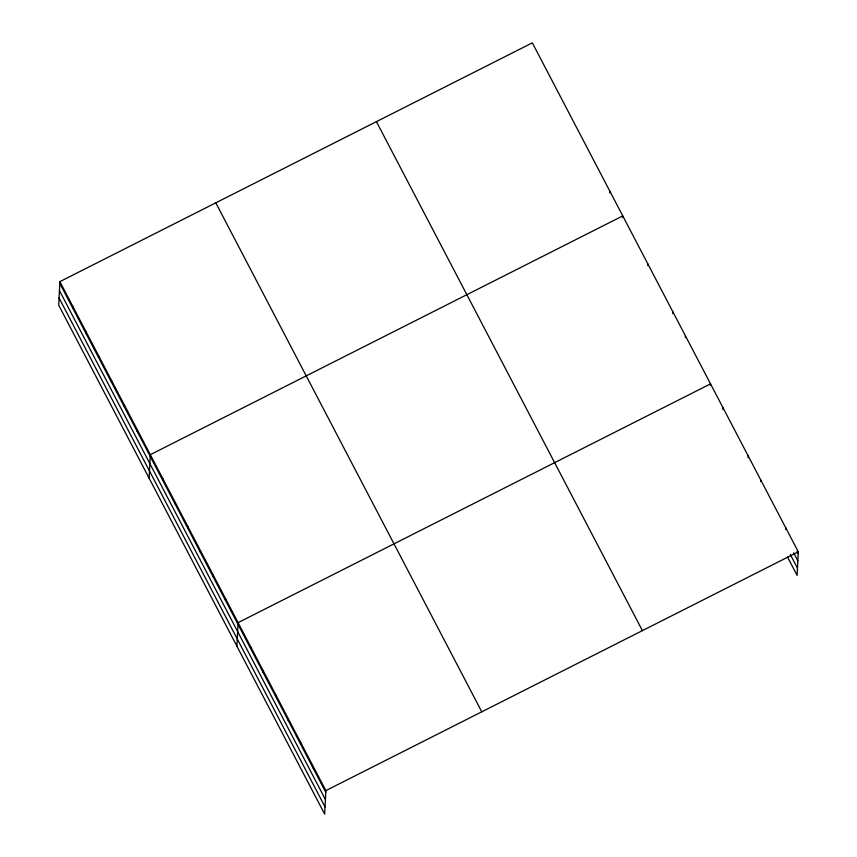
<?xml version="1.0" encoding="UTF-8"?>
<svg xmlns="http://www.w3.org/2000/svg" width="857" height="857" viewBox="0 0 857 857"><rect width="100%" height="100%" fill="white"/><g stroke="black" fill="none" stroke-linecap="round" stroke-linejoin="round"><path stroke-width="1.29" d="M59.894 281.632L58.704 305.167L324.674 814.15L325.864 790.615L59.894 281.632L532.326 42.85L798.296 551.833L797.106 575.368L787.551 557.082M72.727 308.092L72.813 306.356M85.646 332.805L85.732 331.07M98.566 357.53L98.651 355.794M111.474 382.254L111.571 380.519M124.394 406.979L124.49 405.243M137.313 431.692L137.409 429.968M149.129 478.227L150.318 454.681L622.76 215.9L622.675 217.635M162.776 480.413L162.862 478.677M175.31 504.409L175.396 502.673M187.854 528.405L187.94 526.669M200.388 552.401L200.474 550.665M212.932 576.397L213.018 574.661M225.466 600.393L225.552 598.657M236.907 646.189L238.096 622.643L710.528 383.872L710.442 385.596M250.544 648.374L250.63 646.639M263.088 672.37L263.174 670.635M275.622 696.366L275.708 694.631M288.166 720.362L288.252 718.627M300.7 744.358L300.786 742.623M313.233 768.354L313.33 766.619M609.756 192.911L609.841 191.186M647.753 265.627L647.838 263.892M672.82 313.619L672.916 311.884M685.364 337.615L685.45 335.88M722.976 409.592L723.072 407.857M748.054 457.584L748.15 455.849M760.598 481.58L760.684 479.845M785.676 529.572L785.762 527.837M325.864 790.615L798.296 551.833M797.021 551.276L798.21 553.568M793.668 552.765L797.846 560.757M790.304 554.458L797.471 568.17M376.427 121.651L642.396 630.623M215.793 202.83L481.773 711.813M59.808 283.367L325.778 792.35M59.444 290.566L325.414 799.538M59.069 297.979L325.039 806.951"/></g></svg>
